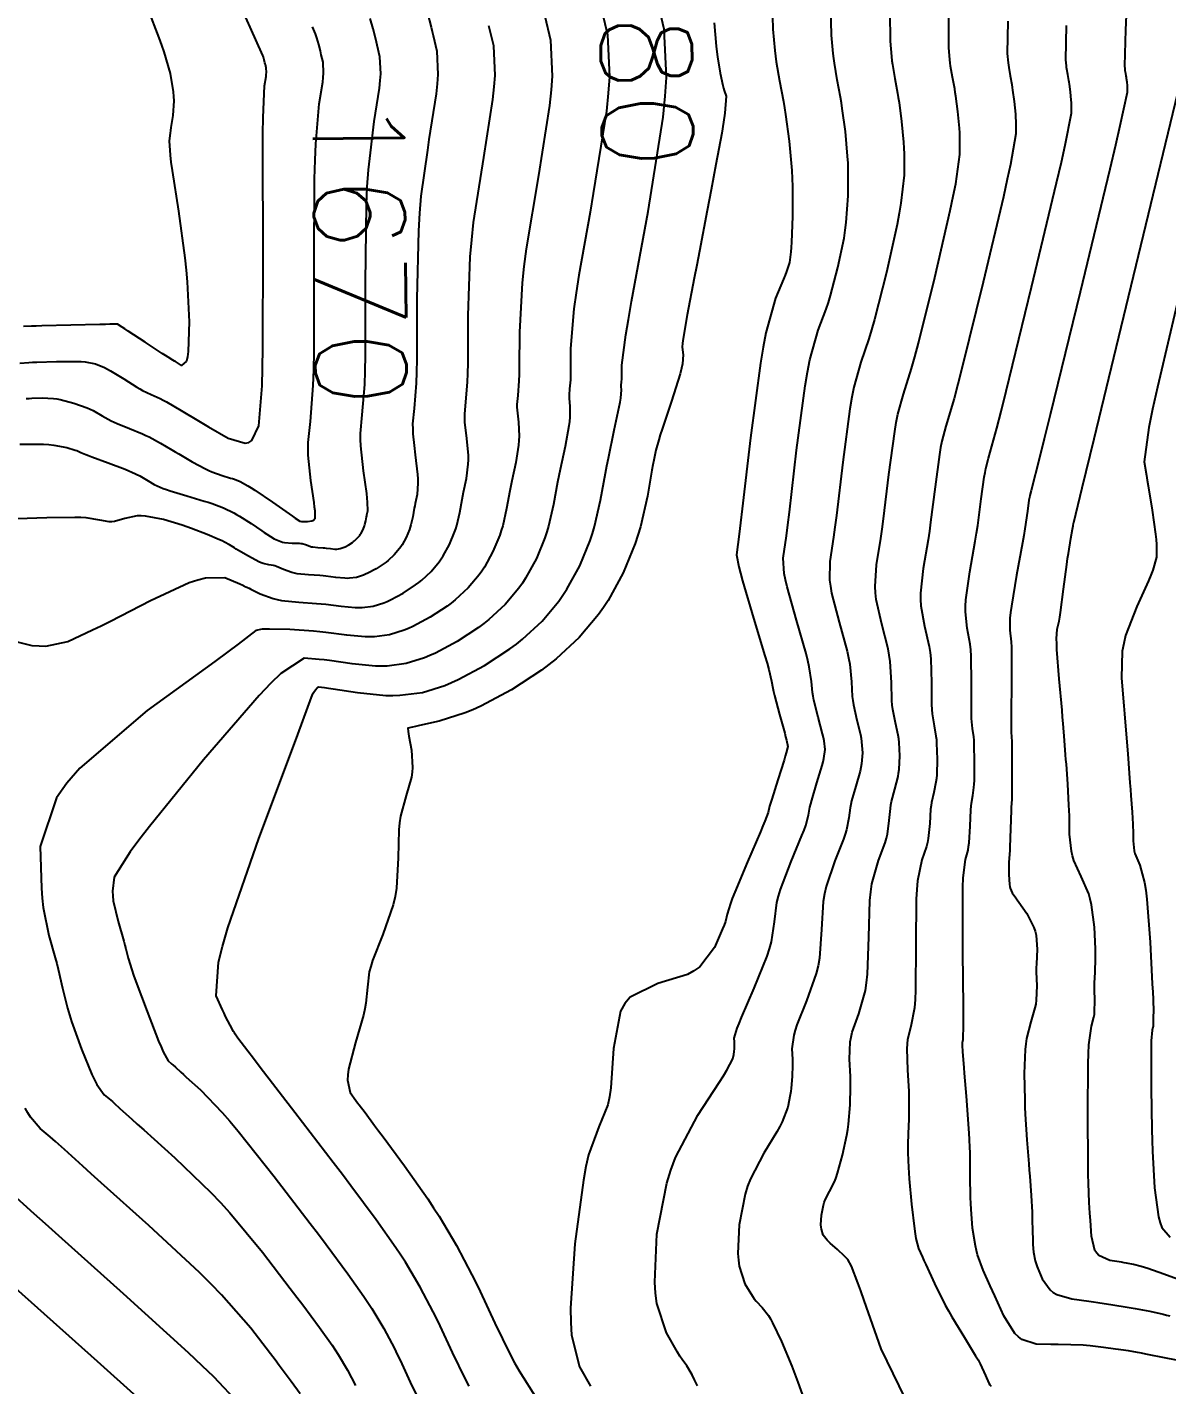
# Model space of a CAD drawing. Header units: metres. Extents: x 837475 to 838479, y 1189012 to 1191015.
# Drawn here: x 837611.9 to 837659.3, y 1189825.3 to 1189881.9 of the extents above; entities that cross this region are included whole.
import ezdxf

# ---------------------------------------------------------------- set-up
doc = ezdxf.new("R2010")
doc.units = ezdxf.units.M
doc.header["$LTSCALE"] = 0.3
doc.layers.add('COTAS 10', color=1, linetype='Continuous')
doc.layers.add('COTAS INT', color=252, linetype='Continuous')
doc.styles.get("Standard").update_dxf_attribs({"font": 'simplex.shx'})

msp = doc.modelspace()

# ---------------------------------------------------------------- linework, layer by layer
at = {"layer": 'COTAS 10'}
for points in [[(837630.282, 1189825.269), (837630.124, 1189825.561), (837629.589, 1189826.664), (837629.073, 1189827.777), (837628.927, 1189828.075), (837628.78, 1189828.369), (837628.238, 1189829.391), (837627.623, 1189830.424), (837627.429, 1189830.725), (837627.226, 1189831.032), (837626.409, 1189832.194), (837625.352, 1189833.612), (837624.998, 1189834.08), (837624.617, 1189834.582), (837623.019, 1189836.668), (837621.576, 1189838.543), (837621.293, 1189838.911), (837621.06, 1189839.214), (837620.64, 1189839.765), (837620.537, 1189839.923), (837620.503, 1189839.978), (837620.467, 1189840.039), (837620.321, 1189840.301), (837620.135, 1189840.668), (837620.074, 1189840.795), (837620.01, 1189840.933), (837619.744, 1189841.523), (837619.838, 1189842.93), (837620, 1189843.583), (837620.222, 1189844.351), (837621.516, 1189848.075), (837622.876, 1189851.698), (837623.139, 1189852.402), (837623.354, 1189852.976), (837623.719, 1189853.966), (837623.772, 1189854.1), (837623.789, 1189854.134), (837623.807, 1189854.166), (837623.88, 1189854.273), (837623.948, 1189854.351), (837623.974, 1189854.377), (837624.002, 1189854.396), (837624.26, 1189854.358), (837624.418, 1189854.334), (837624.612, 1189854.305), (837625.626, 1189854.151), (837626.806, 1189854.036), (837627.106, 1189854.031), (837627.395, 1189854.038), (837628.34, 1189854.16), (837629.263, 1189854.452), (837629.538, 1189854.566), (837629.821, 1189854.694), (837630.913, 1189855.276), (837631.979, 1189855.972), (837632.246, 1189856.171), (837632.501, 1189856.374), (837633.318, 1189857.131), (837634.007, 1189857.956), (837634.181, 1189858.203), (837634.347, 1189858.456), (837634.884, 1189859.436), (837635.315, 1189860.481), (837635.413, 1189860.775), (837635.503, 1189861.072), (837635.751, 1189862.164), (837635.954, 1189863.284), (837636.015, 1189863.599), (837636.079, 1189863.916), (837636.325, 1189865.076), (837636.53, 1189866.049), (837636.567, 1189866.248), (837636.595, 1189866.415), (837636.628, 1189866.763), (837636.613, 1189866.9), (837636.611, 1189866.966), (837636.621, 1189867.068), (837636.634, 1189867.233), (837636.637, 1189867.306), (837636.638, 1189867.389), (837636.639, 1189867.787), (837636.804, 1189869.057), (837636.909, 1189869.691), (837637.041, 1189870.447), (837637.73, 1189874.195), (837638.355, 1189878.124), (837638.447, 1189878.993), (837638.502, 1189879.768), (837638.407, 1189881.779), (837638.092, 1189883.102)], [(837648.432, 1189824.769), (837647.443, 1189826.824), (837646.736, 1189828.83), (837646.591, 1189829.236), (837646.468, 1189829.576), (837646.207, 1189830.267), (837646.045, 1189830.536), (837645.984, 1189830.611), (837645.916, 1189830.686), (837645.613, 1189830.959), (837645.311, 1189831.219), (837645.244, 1189831.285), (837645.184, 1189831.349), (837645.027, 1189831.561), (837644.948, 1189831.806), (837644.937, 1189831.892), (837644.931, 1189831.985), (837644.948, 1189832.383), (837645.03, 1189832.807), (837645.064, 1189832.917), (837645.104, 1189833.022), (837645.289, 1189833.375), (837645.506, 1189833.807), (837645.565, 1189833.963), (837645.624, 1189834.134), (837645.834, 1189834.883), (837646.009, 1189835.722), (837646.045, 1189835.95), (837646.077, 1189836.176), (837646.148, 1189836.978), (837646.168, 1189837.75), (837646.167, 1189837.958), (837646.163, 1189838.163), (837646.126, 1189838.883), (837646.151, 1189839.601), (837646.186, 1189839.805), (837646.233, 1189840.011), (837646.504, 1189840.775), (837646.78, 1189841.738), (837646.83, 1189842.07), (837646.87, 1189842.43), (837646.918, 1189843.964), (837646.965, 1189845.5), (837647.003, 1189845.861), (837647.052, 1189846.194), (837647.322, 1189847.165), (837647.599, 1189847.899), (837647.654, 1189848.083), (837647.698, 1189848.258), (837647.777, 1189848.821), (837647.822, 1189849.33), (837647.844, 1189849.472), (837647.872, 1189849.614), (837648.008, 1189850.127), (837648.14, 1189850.653), (837648.165, 1189850.802), (837648.185, 1189850.954), (837648.215, 1189851.515), (837648.186, 1189852.075), (837648.168, 1189852.225), (837648.146, 1189852.373), (837648.032, 1189852.889), (837647.922, 1189853.454), (837647.902, 1189853.632), (837647.887, 1189853.82), (837647.87, 1189854.578), (837647.817, 1189855.448), (837647.778, 1189855.706), (837647.729, 1189855.973), (837647.466, 1189856.999), (837647.231, 1189858.032), (837647.2, 1189858.303), (837647.184, 1189858.568), (837647.249, 1189859.469), (837647.426, 1189860.57), (837647.481, 1189860.96), (837647.538, 1189861.387), (837647.764, 1189863.237), (837648.003, 1189865.022), (837648.068, 1189865.407), (837648.133, 1189865.746), (837648.364, 1189866.578), (837648.703, 1189867.644), (837648.837, 1189868.13), (837648.987, 1189868.7), (837649.673, 1189871.446), (837650.318, 1189874.23), (837650.443, 1189874.823), (837650.544, 1189875.339), (837650.717, 1189876.56), (837650.717, 1189877.272), (837650.71, 1189877.466), (837650.699, 1189877.66), (837650.635, 1189878.35), (837650.549, 1189878.986), (837650.525, 1189879.145), (837650.501, 1189879.297), (837650.411, 1189879.785), (837650.331, 1189880.243), (837650.313, 1189880.375), (837650.296, 1189880.511), (837650.251, 1189881.021), (837650.256, 1189882.299)], [(837611.57, 1189864.502), (837612.557, 1189864.492), (837612.78, 1189864.479), (837612.982, 1189864.462), (837613.529, 1189864.362), (837613.865, 1189864.252), (837613.933, 1189864.228), (837613.991, 1189864.207), (837614.11, 1189864.155), (837614.313, 1189864.069), (837614.424, 1189864.027), (837614.558, 1189863.976), (837615.238, 1189863.724), (837615.949, 1189863.454), (837616.102, 1189863.392), (837616.235, 1189863.336), (837616.561, 1189863.178), (837616.776, 1189863.049), (837616.84, 1189863.011), (837616.907, 1189862.973), (837617.162, 1189862.825), (837617.533, 1189862.657), (837617.673, 1189862.606), (837617.829, 1189862.553), (837618.523, 1189862.343), (837619.243, 1189862.131), (837619.415, 1189862.076), (837619.575, 1189862.023), (837620.054, 1189861.844), (837620.473, 1189861.641), (837620.595, 1189861.573), (837620.72, 1189861.5), (837621.194, 1189861.19), (837621.64, 1189860.884), (837621.748, 1189860.813), (837621.849, 1189860.747), (837622.156, 1189860.559), (837622.431, 1189860.44), (837622.511, 1189860.418), (837622.594, 1189860.401), (837622.907, 1189860.379), (837623.196, 1189860.373), (837623.264, 1189860.366), (837623.326, 1189860.356), (837623.505, 1189860.301), (837623.666, 1189860.242), (837623.716, 1189860.229), (837623.769, 1189860.219), (837623.983, 1189860.196), (837624.203, 1189860.182), (837624.261, 1189860.177), (837624.318, 1189860.171), (837624.509, 1189860.147), (837624.679, 1189860.13), (837624.723, 1189860.129), (837624.764, 1189860.13), (837624.901, 1189860.148), (837625.035, 1189860.19), (837625.074, 1189860.207), (837625.115, 1189860.225), (837625.273, 1189860.309), (837625.427, 1189860.41), (837625.466, 1189860.439), (837625.503, 1189860.468), (837625.621, 1189860.577), (837625.72, 1189860.697), (837625.746, 1189860.732), (837625.77, 1189860.769), (837625.847, 1189860.911), (837625.909, 1189861.062), (837625.924, 1189861.104), (837625.937, 1189861.147), (837625.973, 1189861.305), (837626.002, 1189861.467), (837626.011, 1189861.513), (837626.02, 1189861.558), (837626.056, 1189861.726), (837626.052, 1189862.084), (837626.036, 1189862.249), (837626.014, 1189862.444), (837625.88, 1189863.385), (837625.766, 1189864.431), (837625.756, 1189864.69), (837625.755, 1189864.937), (837625.828, 1189865.719), (837625.93, 1189866.989), (837625.947, 1189867.543), (837625.96, 1189868.185), (837625.964, 1189871.235), (837626.003, 1189874.466), (837626.036, 1189875.222), (837626.08, 1189875.918), (837626.321, 1189877.931), (837626.544, 1189879.331), (837626.576, 1189879.641), (837626.596, 1189879.917), (837626.562, 1189880.634), (837626.448, 1189881.115), (837626.417, 1189881.243), (837626.386, 1189881.368), (837626.279, 1189881.8), (837626.152, 1189882.228)], [(837660.03, 1189871.482), (837658.945, 1189866.866), (837658.745, 1189865.95), (837658.589, 1189865.191), (837658.385, 1189863.757), (837658.486, 1189863.2), (837658.521, 1189862.994), (837658.559, 1189862.766), (837658.724, 1189861.754), (837658.864, 1189860.749), (837658.887, 1189860.525), (837658.903, 1189860.324), (837658.902, 1189859.796), (837658.747, 1189859.252), (837658.666, 1189859.042), (837658.569, 1189858.806), (837658.08, 1189857.737), (837657.619, 1189856.527), (837657.539, 1189856.202), (837657.48, 1189855.881), (837657.442, 1189854.757), (837657.542, 1189853.605), (837657.57, 1189853.267), (837657.599, 1189852.92), (837657.706, 1189851.597), (837657.8, 1189850.387), (837657.821, 1189850.112), (837657.84, 1189849.862), (837657.89, 1189849.173), (837657.919, 1189848.673), (837657.924, 1189848.542), (837657.929, 1189848.413), (837657.936, 1189847.976), (837657.978, 1189847.568), (837658.005, 1189847.457), (837658.038, 1189847.349), (837658.213, 1189846.966), (837658.41, 1189846.248), (837658.458, 1189845.927), (837658.503, 1189845.553), (837658.64, 1189843.763), (837658.732, 1189842.017), (837658.749, 1189841.67), (837658.761, 1189841.383), (837658.775, 1189840.843), (837658.767, 1189840.689), (837658.766, 1189840.645), (837658.766, 1189840.602), (837658.77, 1189840.443), (837658.769, 1189840.291), (837658.764, 1189840.251), (837658.759, 1189840.214), (837658.724, 1189840.087), (837658.69, 1189839.645), (837658.684, 1189839.408), (837658.68, 1189839.121), (837658.678, 1189837.669), (837658.706, 1189835.953), (837658.721, 1189835.499), (837658.739, 1189835.054), (837658.828, 1189833.525), (837658.993, 1189832.315), (837659.059, 1189832.072), (837659.134, 1189831.869), (837659.475, 1189831.467)], [(837618.106, 1189823.325), (837614.797, 1189826.294), (837611.398, 1189829.334)]]:
    msp.add_lwpolyline(points, dxfattribs=at)
at = {"layer": 'COTAS INT'}
for points in [[(837642.893, 1189882.839), (837642.93, 1189881.787), (837643.01, 1189880.894), (837643.039, 1189880.657), (837643.07, 1189880.425), (837643.21, 1189879.624), (837643.367, 1189878.77), (837643.41, 1189878.503), (837643.452, 1189878.225), (837643.603, 1189877.111), (837643.715, 1189875.903), (837643.733, 1189875.564), (837643.746, 1189875.223), (837643.746, 1189873.977), (837643.705, 1189872.918), (837643.692, 1189872.695), (837643.678, 1189872.503), (837643.624, 1189872.061), (837643.499, 1189871.686), (837643.441, 1189871.536), (837643.372, 1189871.365), (837643.042, 1189870.582), (837642.64, 1189869.133), (837642.527, 1189868.543), (837642.413, 1189867.871), (837641.997, 1189864.762), (837641.652, 1189861.8), (837641.583, 1189861.22), (837641.527, 1189860.745), (837641.419, 1189859.896), (837641.508, 1189859.387), (837641.576, 1189859.126), (837641.662, 1189858.813), (837642.127, 1189857.245), (837642.598, 1189855.683), (837642.688, 1189855.373), (837642.76, 1189855.116), (837642.873, 1189854.629), (837642.923, 1189854.331), (837642.955, 1189854.193), (837642.995, 1189854.03), (837643.208, 1189853.241), (837643.421, 1189852.461), (837643.461, 1189852.304), (837643.494, 1189852.173), (837643.546, 1189851.911), (837643.484, 1189851.641), (837643.445, 1189851.504), (837643.396, 1189851.34), (837643.139, 1189850.523), (837642.882, 1189849.711), (837642.832, 1189849.55), (837642.793, 1189849.416), (837642.728, 1189849.162), (837642.596, 1189848.801), (837642.514, 1189848.6), (837642.411, 1189848.355), (837641.875, 1189847.103), (837641.34, 1189845.834), (837641.238, 1189845.577), (837641.157, 1189845.362), (837641.028, 1189844.927), (837640.949, 1189844.612), (837640.897, 1189844.472), (837640.834, 1189844.309), (837640.499, 1189843.53), (837639.883, 1189842.735), (837639.643, 1189842.562), (837639.372, 1189842.409), (837638.14, 1189842.031), (837636.986, 1189841.467), (837636.764, 1189841.198), (837636.584, 1189840.881), (837636.287, 1189839.327), (837636.182, 1189837.688), (837636.124, 1189837.316), (837636.052, 1189836.981), (837635.685, 1189836.067), (837635.256, 1189834.907), (837635.145, 1189834.416), (837635.037, 1189833.851), (837634.677, 1189831.2), (837634.502, 1189828.509), (837634.511, 1189827.919), (837634.546, 1189827.396), (837634.88, 1189826.07), (837635.339, 1189825.272)], [(837628.546, 1189882.449), (837628.692, 1189881.861), (837628.733, 1189881.691), (837628.775, 1189881.517), (837628.931, 1189880.863), (837628.977, 1189879.888), (837628.95, 1189879.512), (837628.906, 1189879.09), (837628.602, 1189877.184), (837628.54, 1189876.738), (837628.272, 1189874.824), (837628.211, 1189874.116), (837628.163, 1189873.384), (837628.099, 1189870.546), (837628.095, 1189868.026), (837628.085, 1189867.496), (837628.071, 1189867.038), (837627.986, 1189865.989), (837627.926, 1189865.342), (837627.927, 1189865.139), (837627.935, 1189864.924), (837627.988, 1189864.445), (837628.03, 1189864.061), (837628.13, 1189863.238), (837628.142, 1189863.049), (837628.147, 1189862.877), (837628.109, 1189862.396), (837628.032, 1189862.03), (837628.012, 1189861.93), (837627.992, 1189861.831), (837627.928, 1189861.477), (837627.85, 1189861.132), (837627.822, 1189861.039), (837627.791, 1189860.946), (837627.655, 1189860.616), (837627.485, 1189860.307), (837627.433, 1189860.227), (837627.378, 1189860.149), (837627.16, 1189859.888), (837626.902, 1189859.649), (837626.822, 1189859.585), (837626.738, 1189859.522), (837626.401, 1189859.303), (837626.057, 1189859.119), (837625.967, 1189859.079), (837625.88, 1189859.043), (837625.589, 1189858.951), (837625.291, 1189858.912), (837625.199, 1189858.91), (837625.105, 1189858.911), (837624.732, 1189858.948), (837624.315, 1189859.001), (837624.192, 1189859.013), (837624.066, 1189859.024), (837623.583, 1189859.055), (837623.117, 1189859.105), (837623.001, 1189859.128), (837622.891, 1189859.155), (837622.541, 1189859.284), (837622.257, 1189859.408), (837622.188, 1189859.431), (837622.124, 1189859.449), (837621.93, 1189859.476), (837621.702, 1189859.527), (837621.615, 1189859.561), (837621.52, 1189859.604), (837621.091, 1189859.83), (837620.67, 1189860.074), (837620.579, 1189860.128), (837620.5, 1189860.177), (837620.303, 1189860.302), (837620.084, 1189860.422), (837619.99, 1189860.467), (837619.881, 1189860.517), (837619.368, 1189860.738), (837618.719, 1189860.988), (837618.525, 1189861.055), (837618.324, 1189861.122), (837617.545, 1189861.356), (837616.799, 1189861.503), (837616.618, 1189861.514), (837616.449, 1189861.513), (837615.934, 1189861.405), (837615.506, 1189861.277), (837615.392, 1189861.264), (837615.28, 1189861.261), (837614.894, 1189861.33), (837614.329, 1189861.426), (837614.105, 1189861.439), (837613.852, 1189861.447), (837612.69, 1189861.428), (837611.454, 1189861.385)], [(837611.559, 1189867.877), (837611.941, 1189867.905), (837612.097, 1189867.912), (837612.274, 1189867.919), (837613.095, 1189867.944), (837613.93, 1189867.944), (837614.116, 1189867.935), (837614.283, 1189867.923), (837614.723, 1189867.847), (837615.093, 1189867.69), (837615.215, 1189867.625), (837615.346, 1189867.552), (837615.891, 1189867.215), (837616.433, 1189866.875), (837616.561, 1189866.801), (837616.681, 1189866.735), (837617.036, 1189866.571), (837617.408, 1189866.403), (837617.537, 1189866.335), (837617.679, 1189866.258), (837618.289, 1189865.903), (837619.005, 1189865.475), (837619.214, 1189865.351), (837619.428, 1189865.226), (837620.238, 1189864.755), (837620.947, 1189864.538), (837621.097, 1189864.573), (837621.226, 1189864.648), (837621.526, 1189865.259), (837621.654, 1189866.921), (837621.675, 1189867.658), (837621.691, 1189868.516), (837621.695, 1189872.615), (837621.682, 1189876.63), (837621.687, 1189877.435), (837621.696, 1189878.106), (837621.757, 1189879.425), (837621.819, 1189879.814), (837621.828, 1189879.9), (837621.834, 1189879.977), (837621.824, 1189880.176), (837621.792, 1189880.31), (837621.784, 1189880.345), (837621.775, 1189880.38), (837621.745, 1189880.5), (837621.71, 1189880.619), (837621.698, 1189880.653), (837621.685, 1189880.688), (837621.631, 1189880.817), (837621.22, 1189881.738), (837620.982, 1189882.272)], [(837616.89, 1189882.614), (837617.361, 1189881.417), (837617.467, 1189881.119), (837617.563, 1189880.835), (837617.821, 1189879.933), (837617.955, 1189879.174), (837617.972, 1189878.981), (837617.981, 1189878.795), (837617.942, 1189878.185), (837617.86, 1189877.682), (837617.841, 1189877.564), (837617.825, 1189877.455), (837617.781, 1189877.136), (837617.821, 1189876.529), (837617.857, 1189876.237), (837617.905, 1189875.892), (837618.169, 1189874.202), (837618.443, 1189872.255), (837618.497, 1189871.747), (837618.541, 1189871.254), (837618.62, 1189869.587), (837618.582, 1189868.351), (837618.552, 1189868.129), (837618.513, 1189867.959), (837618.304, 1189867.779), (837618.087, 1189867.909), (837618.043, 1189867.935), (837618.007, 1189867.956), (837617.935, 1189867.995), (837617.742, 1189868.115), (837617.63, 1189868.188), (837617.492, 1189868.278), (837616.782, 1189868.744), (837616.071, 1189869.21), (837615.933, 1189869.3), (837615.821, 1189869.372), (837615.629, 1189869.492), (837615.315, 1189869.491), (837615.127, 1189869.488), (837614.895, 1189869.483), (837613.688, 1189869.455), (837612.478, 1189869.423), (837612.243, 1189869.417), (837612.051, 1189869.411), (837611.72, 1189869.399)], [(837633.431, 1189882.322), (837633.669, 1189881.321), (837633.74, 1189879.828), (837633.698, 1189879.253), (837633.631, 1189878.607), (837633.166, 1189875.689), (837632.656, 1189872.635), (837632.56, 1189871.903), (837632.483, 1189871.221), (837632.369, 1189869.166), (837632.367, 1189867.708), (837632.361, 1189867.401), (837632.353, 1189867.136), (837632.304, 1189866.528), (837632.269, 1189866.154), (837632.269, 1189866.036), (837632.274, 1189865.912), (837632.329, 1189865.412), (837632.363, 1189864.826), (837632.354, 1189864.648), (837632.338, 1189864.463), (837632.217, 1189863.736), (837632.055, 1189862.973), (837632.014, 1189862.764), (837631.973, 1189862.557), (837631.84, 1189861.821), (837631.676, 1189861.102), (837631.617, 1189860.907), (837631.553, 1189860.713), (837631.269, 1189860.026), (837630.916, 1189859.382), (837630.807, 1189859.215), (837630.692, 1189859.053), (837630.239, 1189858.509), (837629.702, 1189858.012), (837629.534, 1189857.878), (837629.359, 1189857.747), (837628.657, 1189857.29), (837627.939, 1189856.907), (837627.753, 1189856.822), (837627.572, 1189856.747), (837626.964, 1189856.555), (837626.343, 1189856.475), (837626.153, 1189856.471), (837625.955, 1189856.474), (837625.179, 1189856.549), (837624.312, 1189856.66), (837624.058, 1189856.685), (837623.797, 1189856.708), (837622.804, 1189856.773), (837621.96, 1189856.796), (837621.793, 1189856.794), (837621.656, 1189856.788), (837621.399, 1189856.732), (837620.664, 1189856.172), (837620.223, 1189855.848), (837619.681, 1189855.451), (837616.866, 1189853.405), (837614.064, 1189851), (837613.528, 1189850.376), (837613.097, 1189849.771), (837612.41, 1189847.737), (837612.463, 1189846.006), (837612.498, 1189845.591), (837612.542, 1189845.205), (837612.776, 1189844.042), (837613.04, 1189843.11), (837613.104, 1189842.868), (837613.162, 1189842.633), (837613.339, 1189841.845), (837613.55, 1189841.003), (837613.631, 1189840.734), (837613.722, 1189840.45), (837614.131, 1189839.296), (837614.564, 1189838.243), (837614.671, 1189838.022), (837614.771, 1189837.833), (837615.083, 1189837.406), (837615.35, 1189837.181), (837615.421, 1189837.119), (837615.491, 1189837.057), (837615.735, 1189836.834), (837616.229, 1189836.384), (837616.457, 1189836.178), (837616.724, 1189835.938), (837618.019, 1189834.781), (837619.523, 1189833.334), (837619.922, 1189832.912), (837620.314, 1189832.48), (837621.669, 1189830.844), (837622.83, 1189829.331), (837623.099, 1189828.976), (837623.346, 1189828.65), (837624.05, 1189827.707), (837624.567, 1189826.972), (837624.695, 1189826.778), (837624.818, 1189826.588), (837625.207, 1189825.935), (837625.549, 1189825.289)], [(837635.758, 1189882.725), (837636.038, 1189881.55), (837636.121, 1189879.798), (837636.073, 1189879.123), (837635.993, 1189878.365), (837635.448, 1189874.942), (837635.312, 1189874.167), (837634.848, 1189871.541), (837634.735, 1189870.797), (837634.644, 1189870.139), (837634.504, 1189868.477), (837634.503, 1189867.549), (837634.499, 1189867.353), (837634.494, 1189867.184), (837634.462, 1189866.798), (837634.44, 1189866.56), (837634.44, 1189866.485), (837634.444, 1189866.406), (837634.478, 1189866.088), (837634.479, 1189865.621), (837634.461, 1189865.448), (837634.434, 1189865.256), (837634.271, 1189864.406), (837634.067, 1189863.444), (837634.015, 1189863.182), (837633.964, 1189862.921), (837633.795, 1189861.992), (837633.589, 1189861.087), (837633.515, 1189860.841), (837633.434, 1189860.597), (837633.077, 1189859.731), (837632.631, 1189858.919), (837632.494, 1189858.709), (837632.35, 1189858.505), (837631.779, 1189857.82), (837631.101, 1189857.193), (837630.89, 1189857.025), (837630.669, 1189856.859), (837629.785, 1189856.283), (837628.88, 1189855.8), (837628.645, 1189855.694), (837628.418, 1189855.6), (837627.652, 1189855.358), (837626.869, 1189855.257), (837626.63, 1189855.251), (837626.381, 1189855.255), (837625.402, 1189855.35), (837624.462, 1189855.482), (837624.238, 1189855.51), (837624.029, 1189855.533), (837623.403, 1189855.584), (837622.442, 1189854.951), (837622.022, 1189854.543), (837621.534, 1189854.034), (837619.216, 1189851.356), (837616.97, 1189848.575), (837616.527, 1189848.002), (837616.163, 1189847.514), (837615.496, 1189846.461), (837615.424, 1189845.875), (837615.434, 1189845.681), (837615.458, 1189845.474), (837615.655, 1189844.613), (837615.893, 1189843.803), (837615.942, 1189843.628), (837615.985, 1189843.474), (837616.079, 1189843.096), (837616.228, 1189842.609), (837616.305, 1189842.386), (837616.398, 1189842.126), (837616.864, 1189840.867), (837617.345, 1189839.636), (837617.447, 1189839.392), (837617.536, 1189839.19), (837617.748, 1189838.812), (837617.87, 1189838.709), (837617.903, 1189838.68), (837617.935, 1189838.652), (837618.047, 1189838.55), (837618.273, 1189838.344), (837618.377, 1189838.25), (837618.5, 1189838.14), (837619.093, 1189837.61), (837619.995, 1189836.67), (837620.312, 1189836.302), (837620.659, 1189835.888), (837622.155, 1189834.001), (837623.654, 1189832.047), (837624.002, 1189831.59), (837624.32, 1189831.169), (837625.23, 1189829.95), (837625.896, 1189829.002), (837626.062, 1189828.752), (837626.22, 1189828.506), (837626.722, 1189827.663), (837627.165, 1189826.829), (837627.285, 1189826.59), (837627.404, 1189826.346), (837627.825, 1189825.438), (837628.261, 1189824.537)], [(837639.788, 1189825.274), (837639.668, 1189825.529), (837639.565, 1189825.738), (837639.341, 1189826.119), (837639.144, 1189826.381), (837639.059, 1189826.516), (837638.961, 1189826.677), (837638.496, 1189827.484), (837638.1, 1189828.712), (837638.045, 1189829.139), (837638.014, 1189829.604), (837638.101, 1189831.595), (837638.509, 1189833.716), (837638.681, 1189834.263), (837638.879, 1189834.792), (837639.805, 1189836.556), (837640.693, 1189837.918), (837640.866, 1189838.194), (837641.008, 1189838.426), (837641.258, 1189838.896), (837641.296, 1189839.077), (837641.304, 1189839.127), (837641.311, 1189839.175), (837641.326, 1189839.348), (837641.33, 1189839.515), (837641.33, 1189839.56), (837641.329, 1189839.604), (837641.321, 1189839.759), (837641.442, 1189840.171), (837641.522, 1189840.377), (837641.623, 1189840.623), (837642.155, 1189841.843), (837642.688, 1189843.168), (837642.789, 1189843.479), (837642.869, 1189843.767), (837642.992, 1189844.606), (837643.093, 1189845.408), (837643.16, 1189845.672), (837643.244, 1189845.954), (837643.691, 1189847.124), (837644.141, 1189848.203), (837644.227, 1189848.428), (837644.297, 1189848.62), (837644.411, 1189849.048), (837644.469, 1189849.387), (837644.503, 1189849.524), (837644.545, 1189849.678), (837644.762, 1189850.391), (837644.977, 1189851.111), (837645.018, 1189851.27), (837645.051, 1189851.412), (837645.103, 1189851.779), (837645.058, 1189852.14), (837645.03, 1189852.278), (837644.996, 1189852.432), (837644.816, 1189853.124), (837644.637, 1189853.838), (837644.604, 1189854.006), (837644.577, 1189854.161), (837644.539, 1189854.612), (837644.445, 1189855.227), (837644.385, 1189855.484), (837644.308, 1189855.78), (837643.907, 1189857.163), (837643.518, 1189858.552), (837643.451, 1189858.852), (837643.4, 1189859.114), (837643.362, 1189859.754), (837643.493, 1189860.686), (837643.549, 1189861.133), (837643.614, 1189861.662), (837643.919, 1189864.254), (837644.277, 1189866.921), (837644.374, 1189867.497), (837644.471, 1189868.004), (837644.816, 1189869.247), (837645.149, 1189870.125), (837645.239, 1189870.401), (837645.328, 1189870.69), (837645.64, 1189871.856), (837645.892, 1189873.079), (837645.942, 1189873.405), (837645.985, 1189873.725), (837646.069, 1189874.838), (837646.07, 1189875.906), (837646.059, 1189876.198), (837646.043, 1189876.488), (837645.947, 1189877.524), (837645.818, 1189878.478), (837645.781, 1189878.717), (837645.745, 1189878.945), (837645.61, 1189879.678), (837645.491, 1189880.364), (837645.463, 1189880.563), (837645.439, 1189880.766), (837645.37, 1189881.532), (837645.347, 1189882.659)], [(837647.801, 1189882.479), (837647.81, 1189881.276), (837647.868, 1189880.638), (837647.888, 1189880.469), (837647.911, 1189880.304), (837648.011, 1189879.732), (837648.123, 1189879.121), (837648.153, 1189878.931), (837648.183, 1189878.732), (837648.291, 1189877.937), (837648.371, 1189877.074), (837648.384, 1189876.832), (837648.393, 1189876.589), (837648.393, 1189875.699), (837648.264, 1189874.532), (837648.192, 1189874.114), (837648.105, 1189873.654), (837647.656, 1189871.651), (837647.158, 1189869.695), (837647.038, 1189869.266), (837646.926, 1189868.884), (837646.59, 1189867.913), (837646.302, 1189866.875), (837646.221, 1189866.452), (837646.14, 1189865.971), (837645.842, 1189863.745), (837645.576, 1189861.524), (837645.515, 1189861.046), (837645.46, 1189860.628), (837645.306, 1189859.612), (837645.292, 1189858.841), (837645.326, 1189858.578), (837645.375, 1189858.292), (837645.686, 1189857.081), (837646.019, 1189855.876), (837646.081, 1189855.595), (837646.131, 1189855.337), (837646.204, 1189854.595), (837646.232, 1189853.991), (837646.253, 1189853.819), (837646.28, 1189853.646), (837646.424, 1189853.007), (837646.571, 1189852.402), (837646.599, 1189852.251), (837646.622, 1189852.107), (837646.659, 1189851.647), (837646.618, 1189851.183), (837646.592, 1189851.036), (837646.559, 1189850.882), (837646.385, 1189850.259), (837646.208, 1189849.646), (837646.174, 1189849.498), (837646.145, 1189849.359), (837646.094, 1189848.935), (837645.997, 1189848.439), (837645.94, 1189848.255), (837645.87, 1189848.051), (837645.506, 1189847.144), (837645.148, 1189846.074), (837645.082, 1189845.767), (837645.029, 1189845.454), (837644.955, 1189844.285), (837644.87, 1189843.098), (837644.81, 1189842.775), (837644.734, 1189842.453), (837644.329, 1189841.309), (837643.928, 1189840.317), (837643.854, 1189840.091), (837643.797, 1189839.886), (837643.724, 1189839.321), (837643.746, 1189838.883), (837643.748, 1189838.759), (837643.749, 1189838.632), (837643.737, 1189838.163), (837643.694, 1189837.676), (837643.675, 1189837.538), (837643.652, 1189837.4), (837643.546, 1189836.89), (837643.316, 1189836.28), (837643.216, 1189836.078), (837643.099, 1189835.863), (837642.547, 1189834.966), (837641.991, 1189833.907), (837641.873, 1189833.59), (837641.769, 1189833.262), (837641.524, 1189831.989), (837641.472, 1189830.794), (837641.491, 1189830.516), (837641.524, 1189830.259), (837641.762, 1189829.523), (837642.073, 1189829.013), (837642.152, 1189828.9), (837642.228, 1189828.8), (837642.477, 1189828.539), (837642.741, 1189828.212), (837642.826, 1189828.07), (837642.916, 1189827.905), (837643.287, 1189827.124), (837643.712, 1189826.093), (837643.837, 1189825.772), (837643.965, 1189825.434), (837644.454, 1189824.084)], [(837657.651, 1189882.661), (837657.618, 1189881.759), (837657.572, 1189880.254), (837657.583, 1189880.127), (837657.587, 1189880.093), (837657.592, 1189880.06), (837657.612, 1189879.947), (837657.634, 1189879.825), (837657.64, 1189879.787), (837657.646, 1189879.747), (837657.668, 1189879.589), (837657.684, 1189879.417), (837657.686, 1189879.369), (837657.688, 1189879.32), (837657.688, 1189879.143), (837657.383, 1189877.76), (837657.193, 1189876.951), (837656.957, 1189875.958), (837655.721, 1189870.831), (837654.475, 1189865.714), (837654.232, 1189864.725), (837654.034, 1189863.923), (837653.686, 1189862.575), (837653.626, 1189862.36), (837653.61, 1189862.272), (837653.593, 1189862.172), (837653.531, 1189861.711), (837653.424, 1189860.973), (837653.378, 1189860.699), (837653.326, 1189860.395), (837653.08, 1189859.043), (837652.861, 1189857.749), (837652.825, 1189857.481), (837652.801, 1189857.252), (837652.804, 1189856.752), (837652.859, 1189856.263), (837652.868, 1189856.04), (837652.873, 1189855.78), (837652.868, 1189854.527), (837652.851, 1189853.309), (837652.849, 1189853.072), (837652.848, 1189852.878), (837652.857, 1189852.537), (837652.871, 1189852.284), (837652.874, 1189852.145), (837652.877, 1189851.976), (837652.885, 1189851.119), (837652.887, 1189850.267), (837652.886, 1189850.101), (837652.885, 1189849.966), (837652.877, 1189849.73), (837652.862, 1189849.516), (837652.856, 1189849.394), (837652.851, 1189849.245), (837652.826, 1189848.48), (837652.8, 1189847.714), (837652.794, 1189847.565), (837652.788, 1189847.443), (837652.769, 1189847.227), (837652.756, 1189847.103), (837652.755, 1189847.038), (837652.754, 1189846.96), (837652.756, 1189846.57), (837652.781, 1189846.165), (837652.794, 1189846.078), (837652.81, 1189846.002), (837652.891, 1189845.815), (837653.046, 1189845.611), (837653.108, 1189845.524), (837653.178, 1189845.423), (837653.503, 1189844.947), (837653.8, 1189844.375), (837653.853, 1189844.215), (837653.893, 1189844.053), (837653.931, 1189843.458), (837653.901, 1189842.859), (837653.898, 1189842.693), (837653.898, 1189842.528), (837653.915, 1189841.935), (837653.897, 1189841.345), (837653.874, 1189841.182), (837653.844, 1189841.019), (837653.672, 1189840.434), (837653.495, 1189839.748), (837653.461, 1189839.523), (837653.435, 1189839.282), (837653.395, 1189838.283), (837653.416, 1189837.191), (837653.428, 1189836.891), (837653.441, 1189836.592), (837653.511, 1189835.522), (837653.589, 1189834.519), (837653.608, 1189834.263), (837653.626, 1189834.016), (837653.682, 1189833.201), (837653.721, 1189832.519), (837653.728, 1189832.355), (837653.734, 1189832.202), (837653.744, 1189831.741), (837653.751, 1189831.367), (837653.755, 1189831.268), (837653.76, 1189831.172), (837653.786, 1189830.844), (837653.859, 1189830.483), (837653.894, 1189830.367), (837653.935, 1189830.243), (837654.138, 1189829.737), (837654.478, 1189829.272), (837654.605, 1189829.174), (837654.748, 1189829.09), (837655.384, 1189828.899), (837656.09, 1189828.8), (837656.277, 1189828.773), (837656.459, 1189828.747), (837657.086, 1189828.655), (837657.688, 1189828.56), (837657.855, 1189828.532), (837658.021, 1189828.502), (837658.623, 1189828.388), (837659.186, 1189828.262), (837659.328, 1189828.226), (837659.464, 1189828.189)], [(837610.854, 1189856.424), (837612.065, 1189856.12), (837612.367, 1189856.093), (837612.654, 1189856.09), (837613.57, 1189856.285), (837614.598, 1189856.763), (837614.955, 1189856.939), (837615.344, 1189857.133), (837617.01, 1189857.991), (837618.623, 1189858.733), (837618.979, 1189858.854), (837619.295, 1189858.938), (837620.107, 1189858.94), (837620.722, 1189858.677), (837620.856, 1189858.62), (837620.885, 1189858.607), (837620.893, 1189858.603), (837620.9, 1189858.6), (837620.923, 1189858.588), (837620.94, 1189858.578), (837620.944, 1189858.576), (837620.947, 1189858.575), (837620.954, 1189858.573), (837621.052, 1189858.526), (837621.112, 1189858.496), (837621.187, 1189858.46), (837621.576, 1189858.267), (837622.116, 1189858.068), (837622.286, 1189858.026), (837622.465, 1189857.991), (837623.184, 1189857.914), (837623.928, 1189857.866), (837624.122, 1189857.849), (837624.312, 1189857.83), (837624.955, 1189857.748), (837625.53, 1189857.693), (837625.676, 1189857.69), (837625.817, 1189857.694), (837626.277, 1189857.753), (837626.726, 1189857.895), (837626.86, 1189857.95), (837626.998, 1189858.013), (837627.529, 1189858.296), (837628.048, 1189858.635), (837628.178, 1189858.732), (837628.302, 1189858.83), (837628.7, 1189859.199), (837629.035, 1189859.601), (837629.12, 1189859.721), (837629.2, 1189859.844), (837629.462, 1189860.321), (837629.672, 1189860.829), (837629.719, 1189860.973), (837629.763, 1189861.117), (837629.884, 1189861.649), (837629.983, 1189862.194), (837630.013, 1189862.347), (837630.043, 1189862.501), (837630.163, 1189863.066), (837630.243, 1189863.67), (837630.248, 1189863.849), (837630.246, 1189864.032), (837630.179, 1189864.737), (837630.105, 1189865.418), (837630.098, 1189865.587), (837630.097, 1189865.748), (837630.145, 1189866.258), (837630.212, 1189867.087), (837630.223, 1189867.448), (837630.231, 1189867.867), (837630.234, 1189869.856), (837630.323, 1189872.303), (837630.386, 1189873.01), (837630.464, 1189873.73), (837630.884, 1189876.436), (837631.268, 1189878.848), (837631.324, 1189879.382), (837631.359, 1189879.858), (837631.3, 1189881.092), (837631.103, 1189881.92)], [(837611.831, 1189866.398), (837611.951, 1189866.407), (837612.07, 1189866.415), (837612.501, 1189866.434), (837612.965, 1189866.405), (837613.105, 1189866.383), (837613.25, 1189866.355), (837613.818, 1189866.203), (837614.365, 1189866.007), (837614.497, 1189865.951), (837614.621, 1189865.895), (837615.001, 1189865.685), (837615.373, 1189865.472), (837615.493, 1189865.414), (837615.62, 1189865.356), (837616.137, 1189865.147), (837616.678, 1189864.929), (837616.82, 1189864.864), (837616.957, 1189864.797), (837617.425, 1189864.54), (837617.898, 1189864.258), (837618.039, 1189864.175), (837618.184, 1189864.09), (837618.745, 1189863.764), (837619.294, 1189863.47), (837619.433, 1189863.405), (837619.565, 1189863.346), (837619.993, 1189863.193), (837620.344, 1189863.089), (837620.428, 1189863.063), (837620.506, 1189863.037), (837620.739, 1189862.95), (837621.064, 1189862.766), (837621.2, 1189862.679), (837621.356, 1189862.577), (837622.084, 1189862.078), (837622.781, 1189861.592), (837622.916, 1189861.497), (837623.027, 1189861.42), (837623.221, 1189861.288), (837623.29, 1189861.274), (837623.322, 1189861.272), (837623.359, 1189861.271), (837623.541, 1189861.273), (837623.724, 1189861.299), (837623.762, 1189861.313), (837623.794, 1189861.331), (837623.865, 1189861.42), (837623.859, 1189861.725), (837623.843, 1189861.879), (837623.821, 1189862.064), (837623.689, 1189862.981), (837623.581, 1189864.037), (837623.574, 1189864.309), (837623.576, 1189864.418), (837623.577, 1189864.572), (837623.669, 1189865.449), (837623.789, 1189866.94), (837623.809, 1189867.591), (837623.824, 1189868.344), (837623.829, 1189871.925), (837623.842, 1189875.548), (837623.862, 1189876.328), (837623.888, 1189877.012), (837624.039, 1189878.678), (837624.181, 1189879.573), (837624.202, 1189879.771), (837624.215, 1189879.947), (837624.193, 1189880.405), (837624.12, 1189880.712), (837624.1, 1189880.794), (837624.081, 1189880.874), (837624.012, 1189881.15), (837623.931, 1189881.423), (837623.904, 1189881.502), (837623.874, 1189881.581), (837623.75, 1189881.878)], [(837640.489, 1189882.043), (837640.569, 1189881.079), (837640.595, 1189880.845), (837640.622, 1189880.624), (837640.733, 1189879.944), (837640.845, 1189879.439), (837640.873, 1189879.328), (837640.899, 1189879.231), (837640.983, 1189878.985), (837640.933, 1189878.29), (837640.876, 1189877.909), (837640.799, 1189877.446), (837640.558, 1189876.142), (837640.363, 1189875.094), (837640.195, 1189874.224), (837639.869, 1189872.539), (837639.755, 1189871.949), (837639.651, 1189871.409), (837639.359, 1189869.884), (837639.194, 1189868.901), (837639.171, 1189868.704), (837639.157, 1189868.539), (837639.186, 1189868.214), (837639.168, 1189867.85), (837639.124, 1189867.661), (837639.064, 1189867.433), (837638.704, 1189866.289), (837638.318, 1189865.127), (837638.24, 1189864.888), (837638.175, 1189864.685), (837638.047, 1189864.249), (837637.968, 1189863.833), (837637.934, 1189863.642), (837637.894, 1189863.418), (837637.706, 1189862.336), (837637.416, 1189861.057), (837637.311, 1189860.71), (837637.196, 1189860.365), (837636.692, 1189859.141), (837636.062, 1189857.994), (837635.868, 1189857.697), (837635.664, 1189857.408), (837634.858, 1189856.441), (837633.901, 1189855.555), (837633.602, 1189855.318), (837633.29, 1189855.084), (837632.041, 1189854.27), (837630.762, 1189853.588), (837630.431, 1189853.438), (837630.109, 1189853.304), (837629.027, 1189852.963), (837628.207, 1189852.776), (837628.05, 1189852.741), (837627.924, 1189852.712), (837627.719, 1189852.667), (837627.739, 1189852.529), (837627.754, 1189852.441), (837627.773, 1189852.332), (837627.875, 1189851.761), (837627.919, 1189851.038), (837627.902, 1189850.834), (837627.872, 1189850.629), (837627.656, 1189849.872), (837627.424, 1189849.005), (837627.383, 1189848.73), (837627.352, 1189848.44), (837627.326, 1189847.266), (837627.252, 1189846.003), (837627.192, 1189845.657), (837627.114, 1189845.312), (837626.687, 1189844.081), (837626.259, 1189843.001), (837626.181, 1189842.751), (837626.119, 1189842.523), (837626.039, 1189841.877), (837625.982, 1189841.217), (837625.935, 1189840.979), (837625.875, 1189840.718), (837625.545, 1189839.575), (837625.257, 1189838.466), (837625.222, 1189838.226), (837625.208, 1189838.015), (837625.321, 1189837.492), (837625.563, 1189837.162), (837625.631, 1189837.072), (837625.698, 1189836.982), (837625.942, 1189836.661), (837626.343, 1189836.127), (837626.51, 1189835.902), (837626.7, 1189835.645), (837627.588, 1189834.437), (837628.555, 1189833.062), (837628.796, 1189832.698), (837629.025, 1189832.342), (837629.754, 1189831.118), (837630.396, 1189829.909), (837630.57, 1189829.561), (837630.743, 1189829.208), (837631.353, 1189827.89), (837631.987, 1189826.584), (837632.174, 1189826.239), (837632.366, 1189825.901), (837633.103, 1189824.743)], [(837652.71, 1189882.119), (837652.691, 1189880.765), (837652.725, 1189880.383), (837652.738, 1189880.281), (837652.751, 1189880.182), (837652.811, 1189879.839), (837652.878, 1189879.473), (837652.897, 1189879.359), (837652.915, 1189879.24), (837652.979, 1189878.763), (837653.027, 1189878.246), (837653.035, 1189878.101), (837653.041, 1189877.955), (837653.041, 1189877.421), (837652.824, 1189876.146), (837652.693, 1189875.533), (837652.531, 1189874.806), (837651.689, 1189871.241), (837650.816, 1189867.704), (837650.635, 1189866.995), (837650.48, 1189866.404), (837650.138, 1189865.244), (837649.964, 1189864.617), (837649.915, 1189864.362), (837649.866, 1189864.072), (837649.686, 1189862.728), (837649.5, 1189861.249), (837649.447, 1189860.873), (837649.393, 1189860.511), (837649.193, 1189859.327), (837649.076, 1189858.295), (837649.075, 1189858.029), (837649.088, 1189857.772), (837649.245, 1189856.917), (837649.439, 1189856.069), (837649.475, 1189855.818), (837649.502, 1189855.559), (837649.536, 1189854.561), (837649.541, 1189853.65), (837649.551, 1189853.446), (837649.564, 1189853.262), (837649.64, 1189852.772), (837649.721, 1189852.343), (837649.737, 1189852.198), (837649.749, 1189852.042), (837649.772, 1189851.383), (837649.753, 1189850.725), (837649.739, 1189850.569), (837649.722, 1189850.424), (837649.631, 1189849.995), (837649.535, 1189849.581), (837649.515, 1189849.446), (837649.498, 1189849.302), (837649.46, 1189848.707), (837649.399, 1189848.077), (837649.367, 1189847.91), (837649.329, 1189847.747), (837649.138, 1189847.186), (837648.956, 1189846.315), (837648.925, 1189845.956), (837648.901, 1189845.546), (837648.881, 1189843.643), (837648.87, 1189841.761), (837648.851, 1189841.365), (837648.826, 1189841.023), (837648.678, 1189840.241), (837648.538, 1189839.706), (837648.518, 1189839.519), (837648.506, 1189839.316), (837648.529, 1189838.445), (837648.584, 1189837.534), (837648.592, 1189837.306), (837648.597, 1189837.088), (837648.587, 1189836.389), (837648.563, 1189835.79), (837648.559, 1189835.635), (837648.555, 1189835.486), (837648.549, 1189834.987), (837648.574, 1189834.374), (837648.589, 1189834.152), (837648.609, 1189833.908), (837648.708, 1189832.84), (837648.827, 1189831.819), (837648.858, 1189831.605), (837648.888, 1189831.421), (837648.992, 1189831.003), (837649.154, 1189830.644), (837649.222, 1189830.496), (837649.299, 1189830.328), (837649.659, 1189829.548), (837650.108, 1189828.645), (837650.241, 1189828.399), (837650.378, 1189828.156), (837650.903, 1189827.294), (837651.373, 1189826.536), (837651.474, 1189826.358), (837651.563, 1189826.193), (837651.781, 1189825.714), (837651.927, 1189825.39), (837651.971, 1189825.322), (837652.016, 1189825.265)], [(837660.101, 1189826.276), (837659.302, 1189826.437), (837658.461, 1189826.603), (837658.28, 1189826.638), (837658.121, 1189826.668), (837657.733, 1189826.736), (837657.427, 1189826.78), (837657.319, 1189826.795), (837657.202, 1189826.812), (837656.696, 1189826.883), (837656.141, 1189826.948), (837655.992, 1189826.961), (837655.846, 1189826.971), (837655.338, 1189826.99), (837654.817, 1189826.996), (837654.662, 1189826.999), (837654.504, 1189827.003), (837653.895, 1189827.019), (837653.301, 1189827.211), (837653.152, 1189827.324), (837653.01, 1189827.464), (837652.551, 1189828.19), (837652.166, 1189829.028), (837652.07, 1189829.24), (837651.978, 1189829.443), (837651.684, 1189830.1), (837651.456, 1189830.732), (837651.406, 1189830.919), (837651.361, 1189831.11), (837651.247, 1189831.842), (837651.184, 1189832.642), (837651.172, 1189832.877), (837651.162, 1189833.117), (837651.146, 1189834.03), (837651.142, 1189834.845), (837651.14, 1189835.022), (837651.137, 1189835.179), (837651.123, 1189835.574), (837651.092, 1189836.003), (837651.078, 1189836.181), (837651.063, 1189836.386), (837650.987, 1189837.339), (837650.91, 1189838.306), (837650.893, 1189838.518), (837650.878, 1189838.707), (837650.84, 1189839.19), (837650.826, 1189839.469), (837650.827, 1189839.529), (837650.829, 1189839.581), (837650.852, 1189839.707), (837650.872, 1189840.309), (837650.872, 1189840.66), (837650.87, 1189841.092), (837650.845, 1189843.322), (837650.837, 1189845.593), (837650.846, 1189846.051), (837650.86, 1189846.435), (837650.953, 1189847.206), (837651.058, 1189847.595), (837651.08, 1189847.737), (837651.099, 1189847.895), (837651.143, 1189848.594), (837651.174, 1189849.274), (837651.186, 1189849.42), (837651.198, 1189849.549), (837651.254, 1189849.863), (837651.304, 1189850.195), (837651.313, 1189850.335), (837651.32, 1189850.496), (837651.328, 1189851.251), (837651.313, 1189852.009), (837651.305, 1189852.171), (837651.296, 1189852.313), (837651.249, 1189852.654), (837651.206, 1189853.07), (837651.2, 1189853.259), (837651.196, 1189853.48), (837651.202, 1189854.544), (837651.188, 1189855.669), (837651.171, 1189855.929), (837651.149, 1189856.166), (837651.025, 1189856.834), (837650.944, 1189857.512), (837650.95, 1189857.755), (837650.968, 1189858.022), (837651.136, 1189859.185), (837651.359, 1189860.453), (837651.413, 1189860.786), (837651.462, 1189861.111), (837651.609, 1189862.22), (837651.73, 1189863.122), (837651.763, 1189863.317), (837651.795, 1189863.488), (837651.912, 1189863.909), (837652.257, 1189865.164), (837652.434, 1189865.86), (837652.646, 1189866.709), (837653.705, 1189871.036), (837654.744, 1189875.382), (837654.943, 1189876.242), (837655.104, 1189876.953), (837655.364, 1189878.282), (837655.364, 1189878.638), (837655.361, 1189878.735), (837655.355, 1189878.831), (837655.323, 1189879.176), (837655.28, 1189879.494), (837655.268, 1189879.573), (837655.256, 1189879.649), (837655.211, 1189879.893), (837655.172, 1189880.121), (837655.163, 1189880.187), (837655.154, 1189880.255), (837655.131, 1189880.51), (837655.164, 1189881.939)], [(837659.927, 1189829.664), (837659.212, 1189829.929), (837658.545, 1189830.16), (837658.399, 1189830.208), (837658.27, 1189830.249), (837657.944, 1189830.338), (837657.661, 1189830.389), (837657.559, 1189830.406), (837657.448, 1189830.424), (837656.961, 1189830.498), (837656.507, 1189830.703), (837656.416, 1189830.804), (837656.341, 1189830.923), (837656.196, 1189831.513), (837656.153, 1189832.162), (837656.142, 1189832.319), (837656.132, 1189832.465), (837656.098, 1189832.914), (837656.071, 1189833.714), (837656.065, 1189834.082), (837656.059, 1189834.515), (837656.043, 1189836.608), (837656.06, 1189838.695), (837656.074, 1189839.123), (837656.093, 1189839.487), (837656.198, 1189840.261), (837656.3, 1189840.637), (837656.318, 1189840.75), (837656.33, 1189840.866), (837656.335, 1189841.32), (837656.322, 1189841.794), (837656.322, 1189841.923), (837656.324, 1189842.052), (837656.348, 1189842.511), (837656.366, 1189843.074), (837656.365, 1189843.268), (837656.361, 1189843.479), (837656.323, 1189844.379), (837656.205, 1189845.317), (837656.149, 1189845.552), (837656.085, 1189845.777), (837655.77, 1189846.497), (837655.466, 1189847.162), (837655.408, 1189847.352), (837655.362, 1189847.544), (837655.288, 1189848.255), (837655.276, 1189849.016), (837655.268, 1189849.239), (837655.259, 1189849.468), (837655.209, 1189850.339), (837655.151, 1189851.168), (837655.136, 1189851.371), (837655.122, 1189851.562), (837655.077, 1189852.155), (837655.018, 1189852.863), (837654.996, 1189853.126), (837654.97, 1189853.419), (837654.855, 1189854.719), (837654.761, 1189855.945), (837654.749, 1189856.19), (837654.742, 1189856.395), (837654.767, 1189856.793), (837654.847, 1189857.129), (837654.875, 1189857.294), (837654.905, 1189857.49), (837655.035, 1189858.458), (837655.17, 1189859.493), (837655.203, 1189859.732), (837655.235, 1189859.949), (837655.335, 1189860.563), (837655.408, 1189860.952), (837655.422, 1189861.028), (837655.434, 1189861.091), (837655.453, 1189861.203), (837655.456, 1189861.223), (837655.458, 1189861.231), (837655.46, 1189861.24), (837655.811, 1189862.682), (837656.304, 1189864.716), (837660.009, 1189879.996)], [(837623.237, 1189824.943), (837622.871, 1189825.463), (837622.372, 1189826.132), (837622.197, 1189826.363), (837622.006, 1189826.614), (837621.183, 1189827.687), (837619.97, 1189829.073), (837619.532, 1189829.521), (837619.05, 1189829.998), (837616.945, 1189831.952), (837614.949, 1189833.737), (837614.537, 1189834.107), (837614.186, 1189834.423), (837613.424, 1189835.117), (837613.047, 1189835.461), (837612.939, 1189835.557), (837612.829, 1189835.653), (837612.419, 1189836), (837612.005, 1189836.476), (837611.894, 1189836.653), (837611.784, 1189836.85)], [(837611.112, 1189833.401), (837612.142, 1189832.463), (837612.617, 1189832.036), (837613.174, 1189831.535), (837615.871, 1189829.123), (837618.578, 1189826.662), (837619.142, 1189826.131), (837619.625, 1189825.666), (837620.697, 1189824.53)]]:
    msp.add_lwpolyline(points, dxfattribs=at)

# ---------------------------------------------------------------- texts
at = {"layer": 'COTAS 10', "char_height": 3.8, "attachment_point": 7}
for s, insert, rotation in [('1680', (837635.643, 1189888.917), 270.8313), ('1670', (837623.755, 1189879.011), 270.5878)]:
    msp.add_mtext(s, dxfattribs=dict(at, insert=insert, rotation=rotation))

doc.saveas('drawing.dxf')
